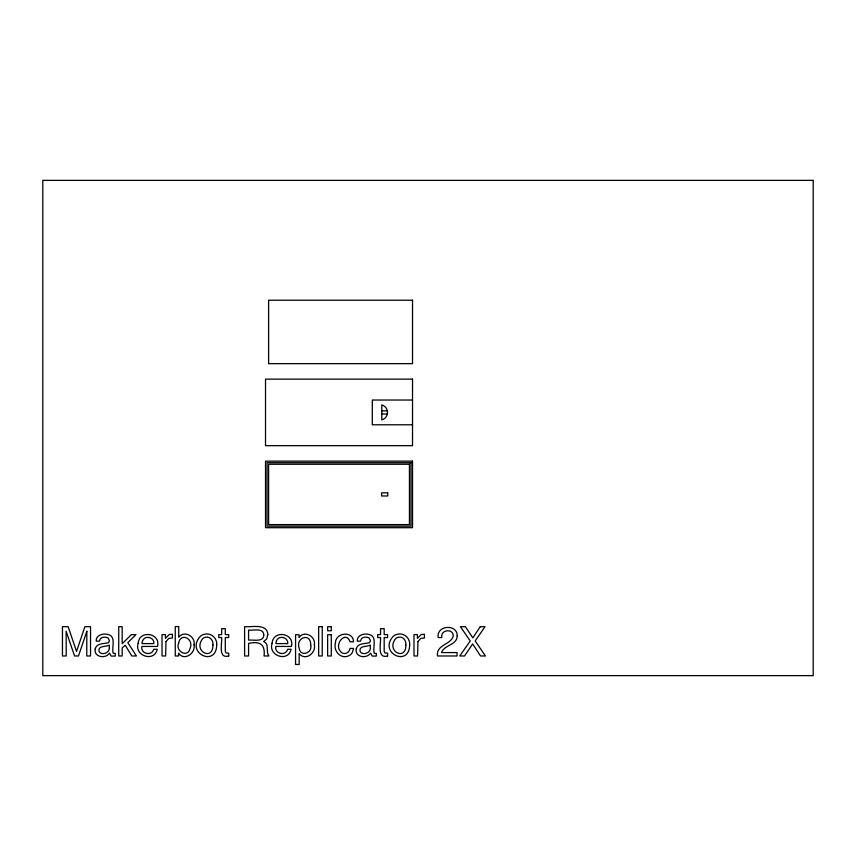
<?xml version="1.0" encoding="UTF-8"?>
<svg xmlns="http://www.w3.org/2000/svg" width="856" height="856" viewBox="0 0 856 856"><rect width="100%" height="100%" fill="white"/><g stroke="black" fill="none" stroke-linecap="round" stroke-linejoin="round"><path stroke-width="1.28" d="M412.528 400.03L372.296 400.03L372.296 424.79L412.528 424.79M381.787 410.805L387.308 410.805M381.787 414.047L387.308 414.047M86.841 631.268L86.756 655.974L90.533 655.974L90.533 626.688L84.904 626.688L76.548 651.448L68.138 626.688L62.456 626.688L62.456 655.974L66.244 655.974L66.137 631.268L74.558 655.974L78.484 655.974L86.841 631.268M310.707 645.167C312.857 653.085 300.263 657.28 299.204 648.334C295.17 637.303 311.252 632.199 310.707 645.167M178.658 643.134C174.945 651.416 188.074 658.243 190.021 648.484C194.333 638.961 180.766 631.814 178.658 643.134M194.055 644.889C195.735 653.374 184.147 661.388 178.562 653.246L178.562 655.974L175.255 655.974L175.255 626.581L178.744 626.581L178.744 637.217C184.19 629.963 195.746 636.415 194.055 644.889M216.686 644.846C216.536 667.188 186.266 653.642 199.523 637.196A8.817 8.817 0 0 1 204.67 634.2C211.1 632.595 217.403 638.308 216.686 644.846M335.424 643.231C333.102 651.245 341.394 659.987 349.259 655.493A7.33 7.33 0 0 0 352.49 652.09L353.528 648.42L350.04 648.42C349.623 651.63 346.637 654.241 343.342 653.385A4.398 4.398 0 0 1 340.431 651.33C333.808 644.076 346.059 630.091 350.04 641.797L353.528 641.797C353.389 630.369 335.07 632.498 335.424 643.231M409.628 644.846C409.468 667.188 379.197 653.642 392.455 637.196A8.817 8.817 0 0 1 397.612 634.2C404.032 632.595 410.345 638.308 409.628 644.846M138.201 643.252C133.889 655.857 154.433 662.608 157.226 649.276L153.695 649.276C151.961 656.381 140.416 654.016 141.871 646.441L157.525 646.441C160.949 632.873 139.047 629.631 138.201 643.252M272.112 643.252C267.8 655.857 288.354 662.608 291.136 649.276L287.616 649.276C285.872 656.381 274.327 654.016 275.793 646.441L291.436 646.441C294.871 632.873 272.957 629.631 272.112 643.252M314.366 644.825C316.249 653.246 305.078 661.346 299.161 653.577L299.161 664.491L295.566 664.491L295.566 634.724L299.054 634.724L299.054 637.549C304.255 629.909 315.95 636.372 314.366 644.825M263.787 634.959C263.862 642.546 252.991 639.571 248.572 640.106L248.572 630.091C252.98 630.776 263.594 627.395 263.787 634.959M95.209 648.966C93.539 657.194 105.609 659.173 109.514 653.149L111.216 656.103L115.293 656.071L115.293 653.428L113.153 653.203C111.451 647.489 116.651 636.222 107.877 634.457C103.105 633.151 95.786 635.056 96.193 641.144L99.542 641.144C99.628 636.832 105.138 636.372 108.124 637.955L109.429 640.62L108.573 642.696C104.122 643.883 96.407 642.995 95.209 648.966M356.246 648.966C354.577 657.194 366.635 659.173 370.541 653.149L372.253 656.103L376.319 656.071L376.319 653.428L374.179 653.203C372.478 647.489 377.678 636.222 368.915 634.457C364.132 633.151 356.824 635.056 357.22 641.144L360.569 641.144C360.665 636.832 366.165 636.372 369.161 637.955L370.466 640.62L369.599 642.696C365.148 643.883 357.444 642.995 356.246 648.966M457.222 635.88C457.179 645.199 444.114 644.825 441.482 652.582L457.083 652.582L457.083 655.974L437.48 655.974C435.971 644.6 451.005 644.825 453.252 636.04C453.391 627.93 440.166 629.706 441.824 637.549L438.176 637.549C436.175 625.115 457.436 623.65 457.222 635.88M212.941 644.953C213.272 661.121 193.681 651.641 201.973 639.646A4.879 4.879 0 0 1 205.226 637.292C209.891 635.955 213.54 640.523 212.941 644.953M405.872 644.953C406.204 661.121 386.623 651.641 394.905 639.646A4.879 4.879 0 0 1 398.158 637.292C402.834 635.955 406.472 640.523 405.872 644.953M267.81 634.585L266.73 638.886L263.68 641.583C269.244 643.605 266.141 650.528 268.153 654.669L268.934 655.974L264.065 655.974C265.36 644.525 260.128 640.834 248.572 643.412L248.572 655.974L244.602 655.974L244.602 626.688C251.525 627.352 267.393 623.136 267.81 634.585M109.333 648.003C109.622 652.882 101.875 655.782 99.125 651.683C97.488 645.338 105.887 647.008 109.333 645.114L109.333 648.003M370.359 648.003C370.648 652.882 362.901 655.782 360.162 651.683C358.514 645.338 366.914 647.008 370.359 645.114L370.359 648.003M387.522 412.41L387.254 414.411A7.736 7.736 0 0 1 381.787 419.879L381.787 404.931A7.736 7.736 0 0 1 387.254 410.409L387.522 412.41M165.989 641.551L165.625 655.974L162.03 655.974L162.03 634.617L165.443 634.617L165.443 638.308L169.253 634.531L172.42 634.243L172.42 638.03L168.846 638.362L165.989 641.551M417.942 641.551L417.578 655.974L413.994 655.974L413.994 634.617L417.396 634.617L417.396 638.308L421.216 634.531L424.383 634.243L424.383 638.03L420.799 638.362L417.942 641.551M142.471 641.08L141.968 643.594L153.834 643.594C154.54 636.96 144.525 634.842 142.471 641.08M276.381 641.08L275.889 643.594L287.755 643.594C288.451 636.96 278.446 634.842 276.381 641.08M480.27 626.688L472.854 637.891L465.375 626.688L460.41 626.688L470.244 640.962L459.747 655.974L464.541 655.974L472.651 643.937L480.548 655.974L485.47 655.974L475.166 640.962L484.999 626.688L480.27 626.688M131.385 634.617L122.173 643.691L122.173 626.688L118.727 626.688L118.727 655.974L122.173 655.974L122.173 647.96L125.179 645.21L131.845 655.974L136.425 655.974L127.79 642.621L135.976 634.617L131.385 634.617M228.713 655.974C217.82 659.131 222.218 642.984 221.672 637.549L218.783 637.549L218.783 634.617L221.672 634.617L221.672 628.657L225.299 628.657L225.299 634.617L228.713 634.617L228.713 637.549L225.299 637.549L225.299 651.491L226.059 652.989L228.713 653.149L228.713 655.974M387.586 655.974C376.694 659.131 381.091 642.984 380.556 637.549L377.656 637.549L377.656 634.617L380.556 634.617L380.556 628.657L384.184 628.657L384.184 634.617L387.586 634.617L387.586 637.549L384.184 637.549L384.184 651.491L384.933 652.989L387.586 653.149L387.586 655.974M813.2 180.37L42.8 180.37L42.8 675.63L813.2 675.63L813.2 180.37M412.528 300.221L268.613 300.221L268.613 363.661L412.528 363.661L412.528 300.221M412.528 379.133L265.521 379.133L265.521 445.676L412.528 445.676L412.528 379.133M412.528 461.149L265.521 461.149L265.521 527.692L412.528 527.692L412.528 461.149M410.987 462.7L267.072 462.7L267.072 526.151L410.987 526.151L410.987 462.7M409.435 464.252L268.613 464.252L268.613 524.6L409.435 524.6L409.435 464.252M387.768 492.874L381.583 492.874L381.583 495.977L387.768 495.977L387.768 492.874M322.252 626.688L318.657 626.688L318.657 655.974L322.252 655.974L322.252 626.688M331.283 626.688L327.634 626.688L327.634 630.754L331.283 630.754L331.283 626.688M331.283 634.724L327.634 634.724L327.634 655.974L331.283 655.974L331.283 634.724"/></g></svg>
